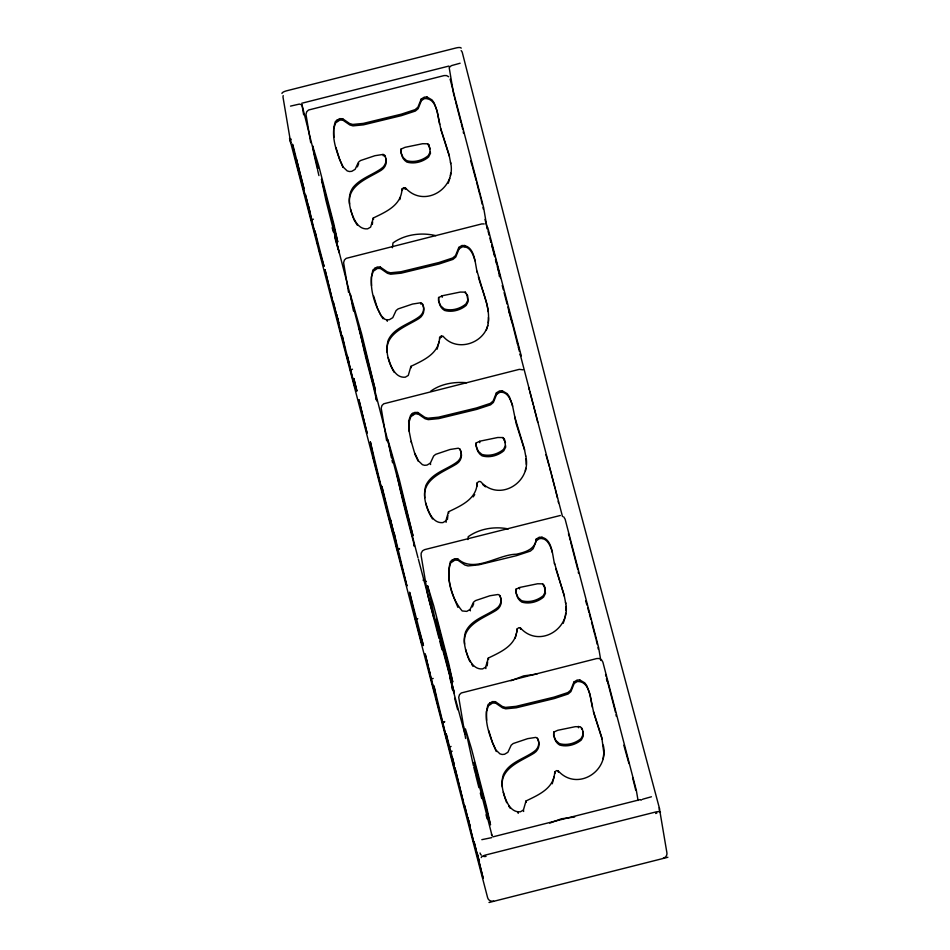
<?xml version="1.0" encoding="UTF-8"?>
<svg xmlns="http://www.w3.org/2000/svg" width="950" height="950" viewBox="0 0 950 950"><rect width="100%" height="100%" fill="white"/><g stroke="black" fill="none" stroke-linecap="round" stroke-linejoin="round"><path stroke-width="1.43" d="M349.6 204.084C346.952 184.965 368.553 178.22 381.342 170.181A10.699 10.236 -9.6 0 0 385.926 158.876M387.232 352.438C384.596 333.308 406.196 326.562 418.974 318.523A10.699 10.236 -9.6 0 0 423.558 307.23L422.311 303.691L420.707 302.777L412.549 304.048L398.109 308.916L396.079 310.567L392.766 317.692L389.417 319.675L387.042 319.877L384.833 319.247L380.914 315.495L377.293 307.895L373.623 295.937M424.816 497.859C422.18 478.741 443.781 471.996 456.558 463.956A10.699 10.236 -9.6 0 0 461.142 452.651L459.895 449.113L458.292 448.21L450.134 449.469L435.694 454.338L433.663 455.988L430.35 463.113L427.001 465.096L424.626 465.31L422.418 464.681L418.499 460.928L414.877 453.328M464.598 644.136C461.961 625.017 483.562 618.272 496.339 610.232A10.699 10.236 -9.6 0 0 500.935 598.928L499.688 595.401L498.073 594.486L489.915 595.757L475.475 600.614L473.456 602.264L470.131 609.389L466.782 611.384L462.199 610.957C451.262 598.274 445.787 577.79 450.419 561.497L454.551 558.707L457.627 558.766C474.192 573.8 497.871 554.42 516.301 554.23C525.029 552.247 535.159 549.551 536.192 539.125L539.303 537.201C552.461 536.726 552.294 555.536 554.681 564.419M502.348 787.039C499.7 767.921 521.312 761.176 534.09 753.136A10.699 10.236 -9.6 0 0 538.674 741.831L537.427 738.293L535.824 737.39L527.666 738.649L513.226 743.518L511.195 745.168L507.882 752.293L504.533 754.276L502.158 754.478L499.949 753.861L496.019 750.108L492.409 742.508L488.739 730.538M415.661 619.246L409.581 592.194L423.451 645.561L419.686 632.842L421.8 643.542L414.616 615.659L415.661 619.246L417.798 618.711M400.971 149.15C400.853 154.102 402.277 159.362 406.873 162.07C414.283 164.255 422.738 161.939 428.581 157.011L430.481 153.294L429.067 145.101L427.666 143.806L422.56 143.723L405.021 147.333L400.971 149.15L400.864 152.392L403.121 157.581L406.624 160.633C414.034 162.83 422.501 160.502 428.331 155.586L430.231 151.857M438.615 297.504L438.508 300.746L440.764 305.936L444.267 308.988C451.678 311.184 460.133 308.857 465.975 303.929L467.875 300.212L467.661 295.723L465.298 292.149L460.204 292.077L442.652 295.676L438.615 297.504C438.484 302.444 439.909 307.717 444.505 310.412C451.915 312.609 460.382 310.282 466.213 305.366L468.113 301.637L466.949 294.868M476.188 442.926C476.069 447.878 477.494 453.138 482.089 455.846C489.499 458.031 497.966 455.703 503.797 450.787L505.697 447.058L504.296 438.864L502.883 437.57L497.788 437.499L480.237 441.109L476.188 442.926L476.093 446.168L478.349 451.357L481.852 454.409C489.262 456.606 497.717 454.278 503.559 449.362L505.459 445.633M515.981 589.202L515.874 592.444L518.13 597.633L521.633 600.697C529.043 602.882 537.51 600.554 543.341 595.638L545.241 591.909L545.027 587.421L542.664 583.858L537.569 583.775L520.03 587.385L515.981 589.202C515.85 594.154 517.275 599.414 521.871 602.122C529.281 604.307 537.747 601.991 543.578 597.063L545.478 593.346L544.077 585.153M553.719 732.106L553.624 735.347L555.869 740.537L559.384 743.589C566.794 745.786 575.249 743.458 581.091 738.542L582.991 734.813L582.778 730.324L580.414 726.75L575.32 726.679L557.769 730.289L553.719 732.106C553.601 737.057 555.026 742.318 559.621 745.014C567.031 747.211 575.498 744.883 581.329 739.967L583.229 736.238L583.015 731.749M442.474 722.309L436.05 698.179L435.789 696.873L436.371 698.761L433.948 685.876L447.509 742.069L442.166 721.418L442.474 722.309L444.612 721.762M372.341 224.449L372.626 221.813M447.414 519.543L447.842 515.589M487.196 665.819L487.623 661.865M467.863 539.553L468.196 536.714C479.512 528.604 494.784 526.193 508.333 528.924M392.397 247.736L392.979 242.939C405.092 234.258 421.515 232.216 435.872 235.659M450.359 175.809L450.692 173.185M488.431 317.478C490.402 341.157 458.114 354.445 443.032 336.193L441.358 336.015L439.624 337.381C439.031 353.744 423.486 360.252 410.911 366.367L408.286 375.44L405.294 377.186C394.891 378.207 390.533 365.584 388.194 357.568M488.157 322.846C490.461 306.874 482.374 291.947 478.384 276.949M525.409 470.903L525.742 468.279M565.191 617.179L565.701 613.237M603.107 758.765L603.784 753.516M399.819 199.595L400.437 197.149M437.142 349.173L439.007 341.81M515.138 638.424L516.372 633.519M552.259 783.786L554.123 776.411M450.502 162.153C457.033 188.385 424.199 208.893 405.389 187.851L403.714 187.661L401.992 189.026C401.387 205.402 385.843 211.898 373.279 218.013L370.642 227.098L367.65 228.831C357.259 229.852 352.889 217.241 350.55 209.214M525.718 455.929C532.249 482.149 499.415 502.669 480.617 481.626L478.942 481.436L477.209 482.802C476.615 499.178 461.071 505.673 448.495 511.789L445.871 520.861L442.866 522.607C432.476 523.628 428.117 511.017 425.778 502.989M476.876 486.234L477.209 482.802M565.499 602.205C572.031 628.437 539.196 648.945 520.398 627.903L518.724 627.724L517.002 629.078C516.396 645.454 500.852 651.949 488.288 658.077L485.652 667.149L482.659 668.895C472.257 669.904 467.899 657.293 465.559 649.266M516.669 632.51L517.002 629.078M603.25 745.097C609.781 771.329 576.947 791.849 558.149 770.806L556.474 770.616L554.741 771.982C554.147 788.357 538.602 794.853 526.027 800.969L523.403 810.041L520.398 811.787C510.008 812.808 505.649 800.185 503.31 792.169M448.222 183.279L449.801 178.362M486.246 330.398L487.825 325.482M563.219 623.331L564.799 618.414M449.326 156.18L440.99 130.019L437.119 111.031L434.114 102.849L432.036 99.94L427.013 97.007L424.294 97.149L421.194 99.073L417.905 107.243L415.103 109.63L401.292 114.178L363.316 123.405L352.759 124.438L349.6 123.524L342.617 118.714L339.554 118.655L335.421 121.446C330.161 136.551 337.06 153.259 342.914 167.307M421.194 99.073L421.432 100.498L418.154 108.68L415.34 111.055L401.529 115.603L363.553 124.83L352.996 125.875L349.838 124.961L342.855 120.139L339.791 120.08L335.659 122.883L333.688 128.63L333.878 137.346M477.316 272.721C474.929 263.827 475.095 245.029 461.938 245.492L458.826 247.416L455.549 255.598L452.734 257.973L438.924 262.521L400.959 271.748L390.391 272.793L387.232 271.878L380.249 267.057L377.186 266.998L373.053 269.8C368.184 285.891 374.253 305.164 383.111 318.808M458.826 247.416L459.064 248.841L455.786 257.022L452.972 259.397L439.173 263.957L401.197 273.173L390.64 274.217L387.469 273.303L380.499 268.482L377.423 268.434L373.291 271.225L371.331 276.984L371.521 285.689M524.543 449.956L516.218 423.795L512.347 404.795L509.331 396.625L507.253 393.704L502.229 390.771L499.522 390.925L496.411 392.837L493.133 401.019L490.319 403.394L476.508 407.954L438.532 417.181L427.975 418.214L424.816 417.299L417.834 412.478L414.77 412.431L412.431 413.452L410.637 415.221L408.666 420.981L408.856 429.685L411.445 442.783M496.411 392.837L496.648 394.274L493.371 402.444L490.556 404.831L476.758 409.379L438.781 418.606L428.224 419.639L425.054 418.724L418.083 413.915L415.008 413.856L410.875 416.646L408.916 422.406L409.106 431.122M536.192 539.125L536.441 540.55L533.152 548.732L530.349 551.107L516.539 555.655L478.562 564.882L468.006 565.927L464.847 565.013L457.864 560.191L454.789 560.132L450.668 562.934C445.419 577.576 452.212 593.762 457.912 607.359M602.074 739.136L593.75 712.975L589.879 693.975L586.862 685.793L584.784 682.884L579.761 679.951L577.054 680.093L573.942 682.017L570.665 690.199L567.851 692.574L554.04 697.134L516.064 706.349L505.507 707.394L502.348 706.479L495.366 701.658L492.302 701.611L488.169 704.401C482.838 719.981 490.058 737.153 496.268 751.533M573.942 682.017L574.18 683.454L570.903 691.624L568.088 694.011L554.289 698.559L516.313 707.786L505.756 708.819L502.586 707.904L495.615 703.095L492.539 703.036L488.407 705.826L486.436 711.586L486.626 720.302M357.378 166.856L358.684 163.638M472.387 606.908L473.694 603.701M473.195 496.897L474.727 494.606M463.469 133.166L463.279 131.718M578.467 573.23L578.289 571.769M616.217 716.122L616.028 714.673M430.611 391.281C440.741 383.788 454.278 381.627 466.628 382.719M641.012 800.209L641.725 799.698M421.432 100.498L424.543 98.574C437.154 97.981 437.487 115.722 439.684 124.367M459.064 248.841L462.175 246.917C470.024 245.563 473.397 254.873 475 260.799M496.648 394.274L499.759 392.35C507.609 390.984 510.981 400.294 512.584 406.232M536.441 540.55L539.541 538.626C547.39 537.261 550.763 546.571 552.366 552.508M574.18 683.454L577.291 681.53C589.903 680.924 590.235 698.666 592.432 707.322M510.898 680.746L523.735 675.877L536.952 674.084M549.777 823.116L561.486 818.781L574.691 816.988M642.675 799.211L651.439 796.777M290.51 106.115L299.345 104.096L301.969 104.821L318.001 168.756M301.708 103.277L448.923 66.061M460.121 63.223L451.357 65.657L449.172 67.593L453.993 96.069M307.349 203.015L305.651 197.303L311.279 219.735L313.417 219.201M345.088 349.647L342.226 335.813L355.027 387.469L350.348 369.776L352.486 369.229M397.302 549.076L394.143 533.057L406.933 586.043L396.399 546.06L397.302 549.076L399.428 548.542M397.231 549.539L399.582 548.957M431.062 678.977L435.171 694.438L425.173 653.861L431.062 678.977L433.188 678.443M442.379 722.083L444.517 721.549M442.403 722.582L444.529 722.047M454.005 767.172L448.946 746.985L451.084 746.439M450.039 751.759L452.164 751.212M481.828 839.669L491.696 837.639M493.026 836.831L640.241 799.603M489.012 902.5L667.898 857.268M353.495 218.441C349.802 208.774 346.465 196.662 353.044 187.447C360.335 178.553 371.878 175.168 381.093 168.756A10.699 10.236 -9.6 0 0 385.688 157.451L384.679 155.349L383.076 154.434L374.918 155.705L360.478 160.562L358.447 162.213L355.134 169.338L351.773 171.321L349.41 171.534L347.201 170.905L343.271 167.152L339.649 159.553L335.991 147.583M560.357 515.47L424.709 549.611L422.536 550.798L421.171 553.173L421.123 555.631L427.88 595.602L439.043 638.4M484.215 223.927L481.745 223.927L346.18 258.364L344.399 260.039L343.603 262.699L348.579 292.481M426.36 581.436L423.011 580.082M522.951 369.811L519.329 369.348L383.764 403.786L381.983 405.46L381.188 408.12L386.65 440.764M448.697 76.772L446.583 75.584L444.113 75.573L308.536 110.022L306.755 111.684L305.971 114.344L310.709 142.702M462.793 726.358L463.766 727.094M482.6 484.429L485.486 486.827M483.229 208.976L483.004 207.397M558.446 502.752L558.232 501.173M598.227 649.028L598.013 647.449M430.267 148.806L427.666 143.806M505.483 442.569L502.883 437.57M544.314 586.577L542.664 583.858M563.706 516.824L565.131 519.211L598.619 647.579L600.792 660.428M376.758 400.971L373.089 385.581M353.946 219.735L357.295 225.174M394.262 372.436C388.514 363.043 384.988 350.989 388.241 340.124C393.941 327.821 408.441 324.449 418.736 317.098A10.699 10.236 -9.6 0 0 423.32 305.793L422.311 303.691M432.511 518.949C426.336 509.331 422.465 496.838 425.826 485.545C431.526 473.242 446.025 469.87 456.321 462.531A10.699 10.236 -9.6 0 0 460.904 451.226L459.895 449.113M468.944 659.787L470.286 661.96M471.628 664.133L472.969 666.306M508.701 805.956L510.043 808.129M499.688 595.401L500.686 597.503A10.699 10.236 -9.6 0 1 496.102 608.807C485.806 616.158 471.307 619.519 465.607 631.821C462.614 640.656 465.31 650.109 468.492 658.492M537.427 738.293L538.436 740.406A10.699 10.236 -9.6 0 1 533.852 751.711C523.557 759.05 509.058 762.422 503.358 774.725C500.199 784.023 503.381 793.903 506.694 802.691M418.131 461.082L415.114 454.753L411.207 441.358M499.605 276.319L499.332 275.559L499.367 276.212M605.554 674.547L606.207 676.649M413.879 545.086L414.343 546.404M491.411 834.266L492.112 835.929L478.681 783.287L474.216 762.221L490.497 824.885L486.602 807.001L471.485 748.778L465.393 728.828L473.385 765.557M564.324 596.232L554.444 562.994M440.753 128.594L449.077 154.755L450.739 163.578M555.762 568.646L564.086 594.807L565.749 603.63M593.501 711.55L601.837 737.699L603.725 752.115M375.63 397.504L376.295 399.665M470.678 160.906L472.281 166.321M508.713 310.603L510.316 316.029M545.906 454.67L549.29 466.343M585.687 600.958L586.886 605.019M623.829 745.216L628.936 763.527M490.639 240.516L491.091 242.048M472.684 167.675L476.188 180.583M510.661 317.253L511.361 319.699M587.682 607.727L589.071 612.631M372.792 384.501L365.228 355.561M528.675 387.469L529.352 389.951M568.456 533.746L569.145 536.227M463.588 802.572L454.919 767.766L464.716 807.583L463.493 803.688M332.156 227.727L333.272 231.824M334.756 237.274L336.49 243.639M336.87 245.017L339.352 252.973L325.921 200.331L321.468 179.265L337.749 241.929L333.854 224.046L318.737 165.834L312.645 145.873L313.761 153.045M486.02 814.768L487.136 818.864M454.622 768.502L455.549 772.564L452.069 756.972L454.361 765.664L454.064 763.871L446.156 733.756L448.946 746.985M408.072 521.443L414.509 546.013M449.718 677.504L464.93 734.207M301.708 182.067L304.76 193.931L296.151 161.607L292.434 144.127A26.873 0.653 75.8 0 1 293.752 148.319L304 188.753L296.376 159.374L301.019 179.443M454.504 97.553L455.228 100.284M491.767 244.53L493.228 250.004M569.501 537.605L570.237 540.336M606.884 679.131L614.769 709.389M529.72 391.317L533.164 404.415M589.428 613.961L590.841 619.293M511.706 320.922L517.572 344.316M549.646 467.685L551.059 473.017M418.368 559.17L434.043 618.592M406.968 517.263L407.704 520.054M455.596 101.65L461.023 122.514M570.594 541.714L576.686 565.179M493.561 251.287L494.902 256.417M417.988 557.757L334.709 234.935M308.608 206.114L315.4 235.208L311.279 219.735M319.247 250.61L324.069 266.392L314.889 230.767L317.882 245.338M346.156 353.768L348.887 363.957L347.474 356.594L348.258 359.207L350.348 369.776M663.242 858.218A4.952 4.738 -9.6 0 0 666.841 852.423L659.276 807.69L564.846 454.005L462.365 52.737A4.952 4.738 -9.6 0 0 461.13 50.611M450.122 79.159L483.609 207.527L487.231 228.95M591.553 622.048L594.854 634.742M476.556 181.996L479.845 194.691M487.766 227.501L521.241 355.882M484.987 219.426L487.243 228.036M487.991 230.909L489.108 235.22M489.856 238.082L490.984 242.393M491.732 245.266L494.724 256.749M495.473 259.623L496.601 263.922M497.349 266.796L499.593 275.405M502.218 285.463L503.334 289.762M504.094 292.636L507.086 304.119M507.834 306.992L511.955 322.786M518.32 347.189L519.436 351.488M520.184 354.362L562.495 516.574M495.579 258.982L500.401 277.863M533.508 405.733L535.895 414.972M551.404 474.359L555.073 488.466M439.791 641.25L442.023 649.812M451.689 686.898L452.438 689.748M454.67 698.309L457.651 709.709M289.524 138.213L487.635 897.738A4.952 4.738 -9.6 0 0 493.62 901.111M480.308 793.096L481.709 798.546M406.6 515.862L401.482 495.484M632.605 777.646L633.65 781.767M595.199 636.12L595.899 638.875M555.418 489.844L557.519 498.204M480.201 196.068L480.902 198.823M517.489 343.033L518.89 348.543M536.239 416.29L536.904 418.902M461.356 123.821L462.009 126.445M475.606 774.582L478.907 787.645M634.006 783.144L634.707 785.971M596.256 640.252L597.312 644.48M481.246 200.201L482.303 204.428M473.729 766.994L475.297 773.312M615.018 710.41L615.517 712.464M577.018 566.497L577.766 569.561M537.237 420.209L537.736 422.263M462.258 127.466L462.769 129.509M606.433 678.763L607.038 681.209M364.895 354.184L359.1 327.619L375.381 390.284L361.748 334.293L350.277 294.215L352.616 307.004M317.656 170.24L318.927 175.572M635.051 787.384L635.752 790.352M520.173 353.768L520.648 355.751M401.149 494.107L396.684 473.041L412.965 535.705L399.332 479.726L387.861 439.648L391.424 457.805M514.663 416.718L524.305 448.531L525.73 456.119M477.078 271.296L486.958 304.534L488.383 311.933M392.006 460.287L392.588 462.769M317.359 169.005L314.984 158.662M352.925 308.346L353.531 311.042M314.011 154.209L314.735 157.546M638.056 800.482L636.357 790.483L602.882 662.114L601.457 659.727L599.331 658.528L596.861 658.528L461.284 692.966L459.515 694.64L458.719 697.3L465.631 738.506M579.761 679.951L579.999 681.376M581.816 728.044L582.065 729.469M578.324 726.334L578.562 727.759M542.011 537.059L542.248 538.484M502.229 390.771L502.467 392.207M504.296 438.864L504.533 440.301M558.149 770.806L558.386 772.231M554.741 771.982L554.99 773.407M464.645 245.349L464.883 246.774M519.353 587.551L519.591 588.976M465.298 292.149L465.536 293.574M520.398 627.903L520.636 629.328M427.013 97.007L427.251 98.432M479.572 441.275L479.809 442.7M429.067 145.101L429.317 146.526M441.988 295.854L442.225 297.279M526.027 800.969L526.276 802.394M523.403 810.041L523.64 811.478M441.358 336.015L441.596 337.44M439.624 337.381L439.874 338.806M517.976 811.953L518.213 813.378M488.288 658.077L488.526 659.502M495.366 701.658L495.615 703.095M405.389 187.851L405.638 189.276M485.652 667.149L485.889 668.574M403.714 187.661L403.964 189.098M489.963 702.632L490.212 704.057M401.992 189.026L402.23 190.463M420.707 302.777L420.945 304.214M470.131 609.389L470.381 610.826M457.627 558.766L457.864 560.191M448.495 511.789L448.744 513.214M384.679 155.349L384.916 156.774M445.871 520.861L446.108 522.298M452.224 559.74L452.461 561.165M383.076 154.434L383.313 155.859M430.35 463.113L430.588 464.538M410.911 366.367L411.16 367.793M417.834 412.478L418.083 413.915M412.431 413.452L412.68 414.877M373.279 218.013L373.516 219.45M380.249 267.057L380.499 268.482M387.042 319.877L387.279 321.302M374.846 268.031L375.096 269.456M342.617 118.714L342.855 120.139M337.214 119.676L337.452 121.113M301.969 104.821L303.656 114.784M565.867 606.421L566.034 610.613M526.015 458.743L526.253 464.336M660.476 812.274A4.952 1.449 -14.6 0 0 655.429 812.06L485.818 854.953A4.952 1.449 -14.6 0 0 481.258 857.589M291.282 139.199A4.952 4.738 -9.6 0 0 290.724 142.797L283.159 98.052A4.952 4.738 -9.6 0 1 283.207 95.606M486.056 856.377A4.952 4.738 -9.6 0 1 483.503 856.366M481.306 855.131A4.952 4.738 -9.6 0 1 480.059 853.005M659.276 807.69A4.952 4.738 -9.6 0 1 659.229 810.136M656.877 813.01A4.952 4.738 -9.6 0 1 655.666 813.485M461.178 48.153A4.952 1.449 -14.6 0 0 456.131 47.939L286.52 90.832A4.952 1.449 -14.6 0 0 281.96 93.468M370.417 442.059L373.718 458.506L372.721 455.086L373.148 457.14L383.194 495.045L370.417 442.059M356.879 390.889L353.839 378.599L356.879 390.889M333.379 302.409L342.416 338.675L333.379 302.409M464.633 805.624L473.67 841.89L464.633 805.624M474.074 841.807L483.111 878.085L474.074 841.807M385.7 504.688L393.122 533.556L390.141 518.462L394.309 534.838L381.841 486.317L386.84 508.737L385.7 504.688M427.642 585.924L437.867 631.679L454.361 693.025L440.931 640.383L436.478 619.317L452.746 681.981L448.863 664.097L433.734 605.886L427.642 585.924M310.579 216.327L309.13 210.496L310.579 216.327M430.35 675.569L428.913 669.738L430.35 675.569M338.699 322.596L336.704 314.806L338.699 322.596M469.953 825.811L467.958 818.021L469.953 825.811M479.394 861.994L477.387 854.204L479.394 861.994M333.117 302.908L324.995 269.741L333.117 302.908M367.032 432.951L358.91 399.796L367.032 432.951M309.961 212.776L305.401 194.631L309.961 212.776"/></g></svg>
